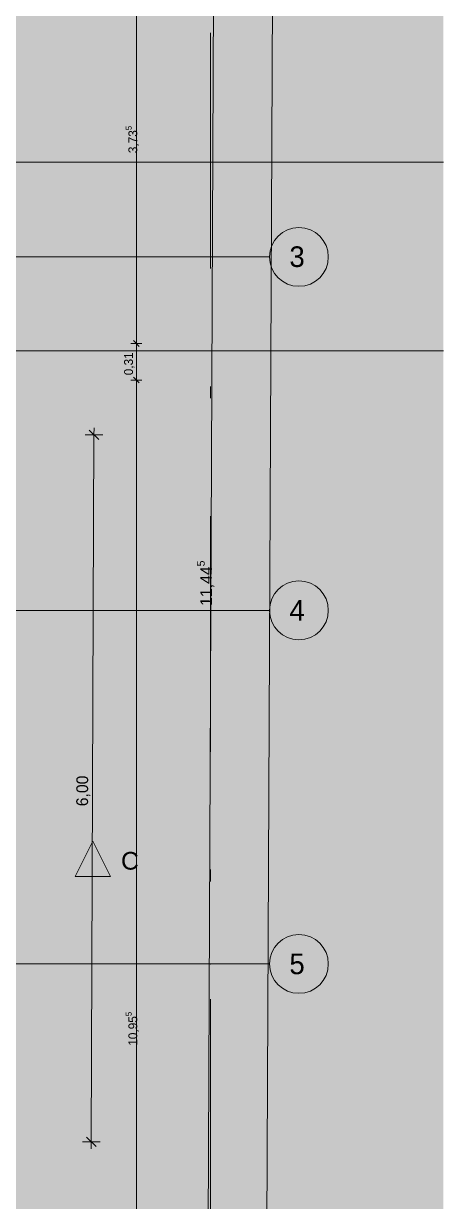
# Model space of a CAD drawing. Header units: metres. Extents: x -3 to 171, y -23 to 41.
# Drawn here: x 19.41 to 22.98, y -11.02 to -1.02 of the extents above; entities that cross this region are included whole.
import ezdxf

# ---------------------------------------------------------------- set-up
doc = ezdxf.new("R2010")
doc.units = ezdxf.units.M
doc.header["$MEASUREMENT"] = 0
for name, pattern in [('Achse', [0.004, 0.002, -0.001, 0, -0.001]), ('Punkt 1_1', [0.075, 0.025, -0.05]), ('Schnittlinie', [0.006, 0.003, -0.0015, 0, -0.0015])]:
    doc.linetypes.add(name, pattern=pattern)
for name, color, linetype in [('6._Dach PP STG1_1_000 Achsraster', 7, 'Continuous'), ('6._Dach PP STG1_1_725 Nachbarbebauung', 7, 'Continuous'), ('6._Dach PP STG1_1_851 Marker Schnitt', 7, 'Continuous'), ('6._Dach PP STG1_1_950 Polierplan Bemaßung', 7, 'Continuous')]:
    doc.layers.add(name, color=color, linetype=linetype)
doc.styles.add('ERSTELLTER_STIL_1', font='arial.ttf')
doc.styles.add('ERSTELLTER_STIL_2', font='')
doc.styles.get('ERSTELLTER_STIL_2').set_extended_font_data('Eurostile')

msp = doc.modelspace()

# ---------------------------------------------------------------- hatches: boundary and pattern name
at = {"layer": '6._Dach PP STG1_1_725 Nachbarbebauung', "linetype": 'Continuous', "lineweight": 0, "true_color": 0x1f1f1f}
msp.add_hatch(color=250, dxfattribs=at).paths.add_polyline_path([(18.9876, -0.0005), (18.958, -11.4452), (22.9775, -11.4791), (22.9775, -0.0038)])
at = {"layer": '6._Dach PP STG1_1_851 Marker Schnitt', "linetype": 'Continuous', "lineweight": 0, "true_color": 0x000000}
msp.add_hatch(color=18, dxfattribs=at).paths.add_polyline_path([(20.15, -8.2598), (20, -7.9598), (19.85, -8.2598)])

# ---------------------------------------------------------------- linework, layer by layer
at = {"layer": '6._Dach PP STG1_1_000 Achsraster', "color": 5, "linetype": 'Achse', "lineweight": 0, "ltscale": 1000}
for p, q in [((21, 3), (21, -22.5231)), ((-1.5, -3), (21, -3)), ((21, -3), (21.5, -3)), ((-1.5, -6), (21, -6)), ((21, -6), (21.5, -6)), ((-1.5, -9), (21, -9)), ((21, -9), (21.5, -9))]:
    msp.add_line(p, q, dxfattribs=at)
at = {"layer": '6._Dach PP STG1_1_000 Achsraster', "color": 5, "linetype": 'Continuous', "lineweight": 0, "ltscale": 1000}
for centre in [(21.75, -3), (21.75, -6), (21.75, -9)]:
    msp.add_circle(centre, 0.25, dxfattribs=at)
at = {"layer": '6._Dach PP STG1_1_000 Achsraster', "color": 5, "linetype": 'Achse', "lineweight": 0, "ltscale": 1000}
for p in [(21, -3), (21, -3), (21, -6), (21, -6), (21, -9), (21, -9)]:
    msp.add_point(p, dxfattribs=at)
at = {"layer": '6._Dach PP STG1_1_851 Marker Schnitt', "color": 7, "linetype": 'Schnittlinie', "lineweight": 13, "ltscale": 1000}
msp.add_line((14.6743, -8.2598), (19.85, -8.2598), dxfattribs=at)
at = {"layer": '6._Dach PP STG1_1_851 Marker Schnitt', "color": 7, "linetype": 'Continuous', "lineweight": 13, "ltscale": 1000, "flags": 128}
msp.add_lwpolyline([(20.15, -8.2598), (19.85, -8.2598), (20, -7.9598)], close=True, dxfattribs=at)
at = {"layer": '6._Dach PP STG1_1_950 Polierplan Bemaßung', "color": 7, "linetype": 'Continuous', "lineweight": 13, "ltscale": 1000}
for p, q in [((20.3703, -3.735), (20.3703, 0)), ((20.4172, -3.735), (20.3234, -3.735)), ((20.3453, -3.71), (20.3953, -3.76)), ((20.3703, -4.045), (20.3703, -3.735)), ((20.4172, -4.045), (20.3234, -4.045)), ((20.3453, -4.02), (20.3953, -4.07)), ((20.3703, -15), (20.3703, -4.045))]:
    msp.add_line(p, q, dxfattribs=at)
at = {"layer": '6._Dach PP STG1_1_950 Polierplan Bemaßung', "color": 1, "linetype": 'Continuous', "lineweight": 13, "ltscale": 1000, "true_color": 0xfb0106}
for p, q in [((21.029, -0.0103), (20.9782, -11.4541)), ((21.529, -0.0125), (21.4291, -22.5231)), ((20.0504, -4.5496), (19.9707, -4.4693)), ((20.0107, -4.4495), (20.0105, -4.5095)), ((19.9355, -4.5092), (20.0855, -4.5098)), ((20.0105, -4.5095), (19.9879, -10.5095)), ((19.9481, -10.4693), (20.0278, -10.5496)), ((19.9129, -10.5092), (20.0629, -10.5098)), ((19.9879, -10.5095), (19.9877, -10.5695))]:
    msp.add_line(p, q, dxfattribs=at)
at = {"layer": '6._Dach PP STG1_1_950 Polierplan Bemaßung', "color": 3, "linetype": 'Punkt 1_1', "lineweight": 0, "ltscale": 1000}
for p, q in [((2.0528, -2.1975), (22.9775, -2.1975)), ((0.4516, -3.7987), (22.9775, -3.7987))]:
    msp.add_line(p, q, dxfattribs=at)

# ---------------------------------------------------------------- texts
at = {"layer": '6._Dach PP STG1_1_000 Achsraster', "color": 5, "linetype": 'Continuous', "lineweight": 0, "char_height": 0.175, "attachment_point": 1, "style": 'ERSTELLTER_STIL_2'}
for s, insert in [('\\A1;{\\pql;\\pt0;\\fEurostile|b0|i0|c0|p0;\\W1.000000;3}', (21.6695, -2.9107)), ('\\A1;{\\pql;\\pt0;\\fEurostile|b0|i0|c0|p0;\\W1.000000;4}', (21.6695, -5.9125)), ('\\A1;{\\pql;\\pt0;\\fEurostile|b0|i0|c0|p0;\\W1.000000;5}', (21.6695, -8.9125))]:
    msp.add_mtext(s, dxfattribs=dict(at, insert=insert))
at = {"layer": '6._Dach PP STG1_1_851 Marker Schnitt', "color": 7, "linetype": 'Continuous', "lineweight": 13, "insert": (20.24, -8.2023), "char_height": 0.15, "attachment_point": 7, "style": 'ERSTELLTER_STIL_1'}
msp.add_mtext('\\A1;{\\pql;\\pt0;\\fArial|b0|i0|c0|p0;\\W1.000000;C}', dxfattribs=at)
at = {"layer": '6._Dach PP STG1_1_950 Polierplan Bemaßung', "color": 7, "linetype": 'Continuous', "lineweight": 13, "char_height": 0.075, "attachment_point": 7, "rotation": 90, "style": 'ERSTELLTER_STIL_2'}
for s, insert in [('\\A1;{\\pql;\\fEurostile|b0|i0|c0|p0;\\W1.000000;3,73\\fEurostile|b0|i0|c0|p0;\\W1.000000;\\A1{\\H.66x;\\S5^  ;}}', (20.3995, -2.12)), ('\\A1;{\\pql;\\fEurostile|b0|i0|c0|p0;\\W1.000000;10,95\\fEurostile|b0|i0|c0|p0;\\W1.000000;\\A1{\\H.66x;\\S5^  ;}}', (20.3995, -9.6947))]:
    msp.add_mtext(s, dxfattribs=dict(at, insert=insert))
at = {"layer": '6._Dach PP STG1_1_950 Polierplan Bemaßung', "color": 7, "linetype": 'Continuous', "lineweight": 13, "insert": (20.3553, -4.0049), "char_height": 0.075, "width": 0.22978, "attachment_point": 7, "rotation": 90, "style": 'ERSTELLTER_STIL_2'}
msp.add_mtext('\\A1;{\\pql;\\fEurostile|b0|i0|c0|p0;\\W1.000000;0,31}', dxfattribs=at)
at = {"layer": '6._Dach PP STG1_1_950 Polierplan Bemaßung', "color": 1, "linetype": 'Continuous', "lineweight": 13, "true_color": 0xfb0106, "insert": (21.0416, -5.9619), "char_height": 0.1, "attachment_point": 7, "rotation": 89.74578, "style": 'ERSTELLTER_STIL_2'}
msp.add_mtext('\\A1;{\\pql;\\fEurostile|b0|i0|c0|p0;\\W1.000000;11,44\\fEurostile|b0|i0|c0|p0;\\W1.000000;\\A1{\\H.66x;\\S5^  ;}}', dxfattribs=at)
at = {"layer": '6._Dach PP STG1_1_950 Polierplan Bemaßung', "color": 1, "linetype": 'Continuous', "lineweight": 13, "true_color": 0xfb0106, "insert": (19.9786, -7.6626), "char_height": 0.1, "width": 0.306373, "attachment_point": 7, "rotation": 89.78402, "style": 'ERSTELLTER_STIL_2'}
msp.add_mtext('\\A1;{\\pql;\\fEurostile|b0|i0|c0|p0;\\W1.000000;6,00}', dxfattribs=at)

doc.saveas('drawing.dxf')
